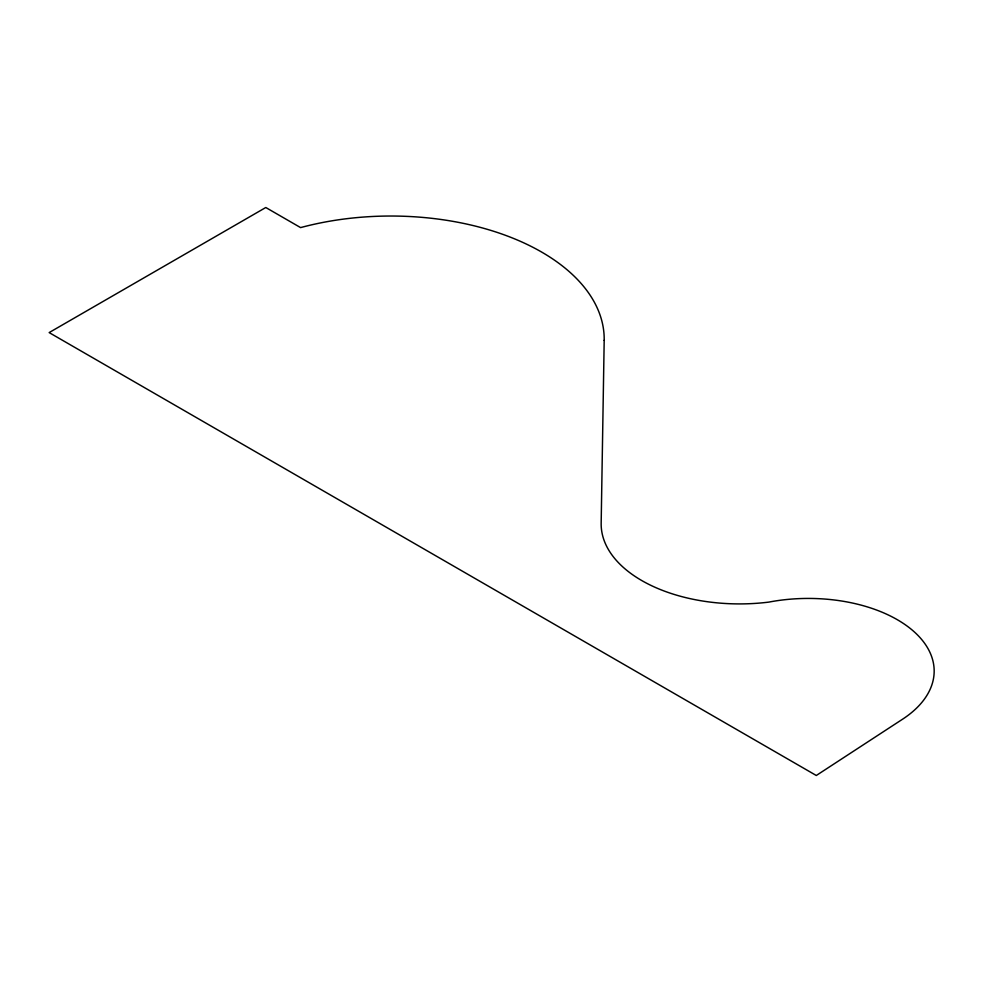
<?xml version="1.0" encoding="UTF-8"?>
<svg xmlns="http://www.w3.org/2000/svg" width="983" height="983" viewBox="0 0 983 983"><rect width="100%" height="100%" fill="white"/><g stroke="black" fill="none" stroke-linecap="round" stroke-linejoin="round"><path stroke-width="1.47" d="M604.189 340.364L601.166 523.312A138.394 79.893 0 0 0 768.866 602.1A125.799 72.631 0 0 1 913.391 631.086A125.799 72.631 0 0 1 902.578 719.2L816.295 775.489L49.15 332.586L265.791 207.511L300.589 227.601A213.336 123.17 0 0 1 604.189 340.364"/></g></svg>
